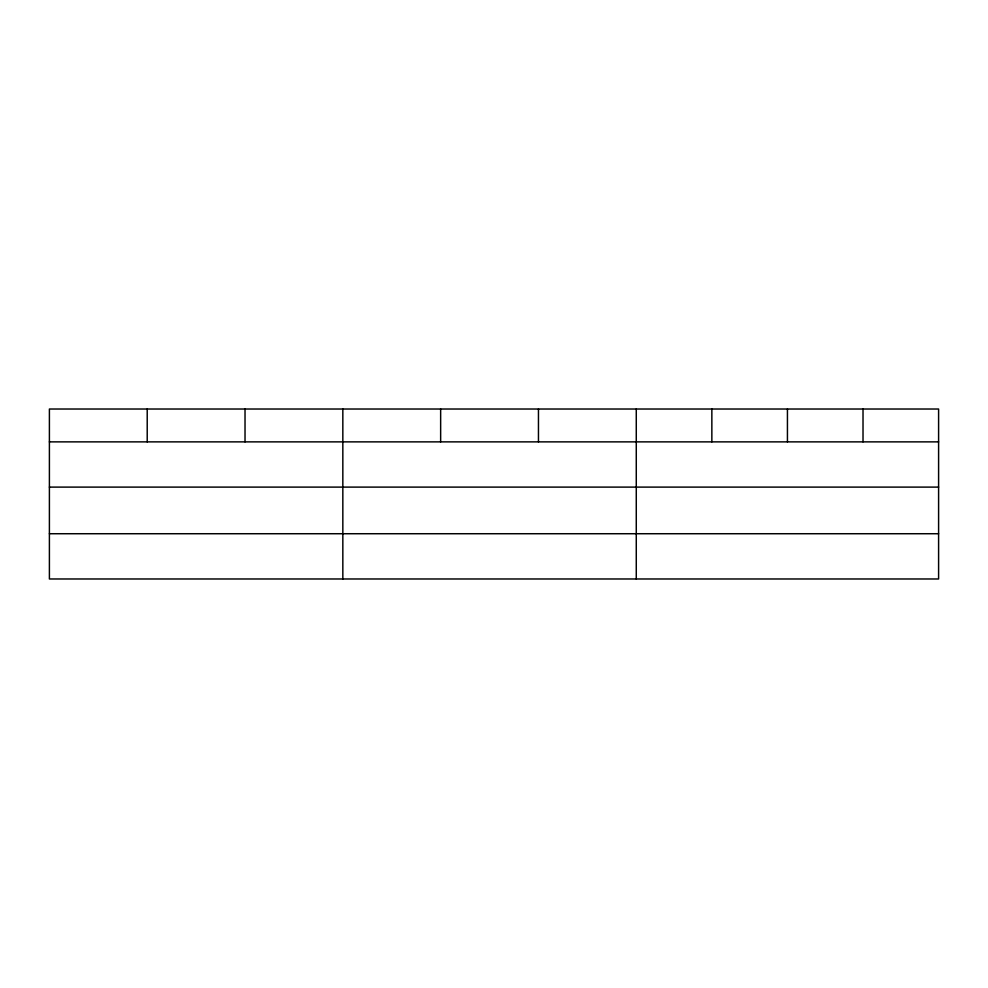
<?xml version="1.0" encoding="UTF-8"?>
<svg xmlns="http://www.w3.org/2000/svg" width="988" height="988" viewBox="0 0 988 988"><rect width="100%" height="100%" fill="white"/><g stroke="black" fill="none" stroke-linecap="round" stroke-linejoin="round"><path stroke-width="1.48" d="M938.6 487.109L938.6 409.02L49.4 409.02L49.4 578.98L938.6 578.98L938.6 487.109L49.4 487.109M49.4 441.871L938.6 441.871M49.4 533.73L938.6 533.73M863.018 409.02L863.018 441.871M787.436 409.02L787.436 441.871M711.854 409.02L711.854 441.871M636.272 409.02L636.272 578.98M538.46 409.02L538.46 441.871M440.648 409.02L440.648 441.871M342.836 409.02L342.836 578.98M245.024 409.02L245.024 441.871M147.212 409.02L147.212 441.871"/></g></svg>
